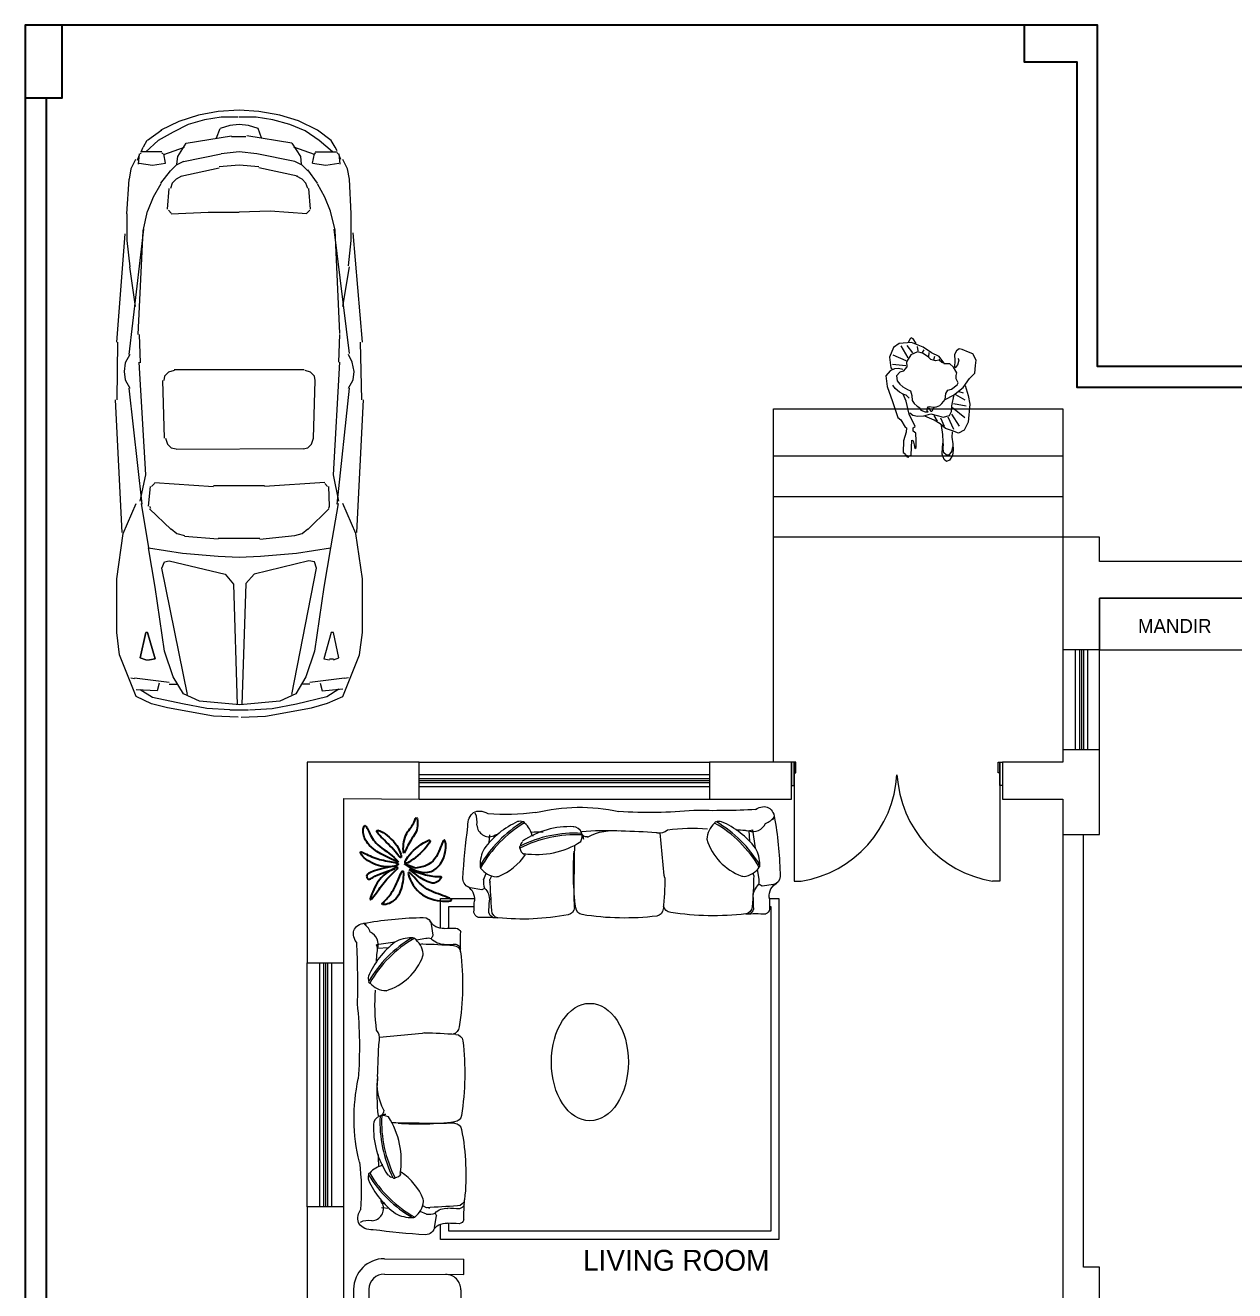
# Model space of a CAD drawing. Header units: inches. Extents: x -524 to 1067, y -71 to 1110.
# Drawn here: x -524.3 to -226.8, y 798.8 to 1110.1 of the extents above; entities that cross this region are included whole.
import ezdxf

# ---------------------------------------------------------------- set-up
doc = ezdxf.new("R2010")
doc.units = ezdxf.units.IN
doc.header["$MEASUREMENT"] = 0
for name, color, linetype, lineweight in [('08 Loose Furn', 255, 'Continuous', 13), ('furniture', 23, 'Continuous', 13), ('Human', 7, 'Continuous', 0), ('TEXT', 10, 'Continuous', 5), ('wall', 16, 'Continuous', 20), ('windows', 150, 'Continuous', 9)]:
    doc.layers.add(name, color=color, linetype=linetype, lineweight=lineweight)
doc.layers.add('decore', color=7, linetype='Continuous', lineweight=9, true_color=0x677f63)
doc.layers.add('FUR', color=4, linetype='Continuous')
doc.layers.add('SP', color=11, linetype='Continuous')
doc.styles.add('STYLUS-BT', font='stylu.ttf')

# ---------------------------------------------------------------- blocks, each defined once
blk = doc.blocks.new('yjy')
at = {"layer": 'furniture', "lineweight": 13}
for p, q in [((-362.35, 1026.94), (-362.35, 993.1)), ((-298.04, 1026.94), (-298.04, 993.1)), ((-363.19, 1022.99), (-362.35, 1022.99)), ((-297.19, 1022.99), (-298.04, 1022.99)), ((-362.35, 993.1), (-360.09, 993.1)), ((-298.04, 993.1), (-300.29, 993.1))]:
    blk.add_line(p, q, dxfattribs=at)
for points in [[(-362.35, 1030.33), (-363.19, 1030.33), (-363.19, 1022.99), (-362.35, 1022.99)], [(-362.35, 1030.33), (-362.35, 1026.94), (-361.78, 1026.94), (-361.78, 1030.33)], [(-298.04, 1030.33), (-298.04, 1026.94), (-298.6, 1026.94), (-298.6, 1030.33)], [(-298.04, 1030.33), (-297.19, 1030.33), (-297.19, 1022.99), (-298.04, 1022.99)]]:
    blk.add_lwpolyline(points, close=True, dxfattribs=at)
for centre, start, end in [((-366.1, 1028.56), 279.6179, 356.515), ((-294.28, 1028.56), 183.485, 260.3821)]:
    blk.add_arc(centre, 35.97, start, end, dxfattribs=at)
blk = doc.blocks.new('vf')
at = {"layer": 'furniture'}
for p, q in [((-2015.55, 2409.5), (-2015.25, 2407.04)), ((-2023.47, 2405.65), (-2027.47, 2405.08)), ((-2016.76, 2406.35), (-2018.82, 2406.03)), ((-2024.92, 2404.45), (-2027.3, 2404.29)), ((-2017.53, 2405.2), (-2018.03, 2405.05)), ((-2017.77, 2385.78), (-2027.03, 2385.02)), ((-2017.26, 2385.93), (-2017.77, 2385.78)), ((-2025.33, 2347.86), (-2027.03, 2348.04)), ((-2026.43, 2348.95), (-2026.72, 2348.97)), ((-2017.26, 2347.96), (-2018.08, 2348.36)), ((-2017.27, 2346.57), (-2018.65, 2347.17)), ((-2015.59, 2343.64), (-2015.12, 2346.14))]:
    blk.add_line(p, q, dxfattribs=at)
for centre, radius, start, end in [((-2032.34, 2406.68), 3.73, 18.8189, 56.4542), ((-2030.23, 2409.25), 0.543, 9.2846, 94.4683), ((-2012.46, 2390.88), 18.42, 126.7144, 156.1508), ((-2006.39, 2383.48), 26.68, 120.2437, 148.9887), ((-2006.31, 2383.55), 26.31, 119.5981, 149.683), ((-2030.07, 2405.2), 2.97, 341.1022, 64.6215), ((-2019.91, 2398.9), 7.64, 89.3641, 117.8335), ((-2020.13, 2405.93), 0.391, 40.3474, 119.1314), ((-2019.64, 2406.19), 0.391, 40.3474, 119.1314), ((-2022.14, 2402.57), 4.8, 6.2622, 53.5828), ((-2016.29, 2403.98), 2.42, 74.4289, 101.0704), ((-2029.91, 2404.13), 2.62, 350.6282, 21.1789), ((-2021.34, 2403.47), 3.98, 347.1559, 354.6381), ((-2028.93, 2406.92), 12.27, 286.0829, 339.3503), ((-2027.74, 2397.84), 1.63, 162.9843, 202.4848), ((-2029, 2397.09), 0.28, 155.4913, 265.6694), ((-2025.4, 2399.79), 4.65, 219.8758, 268.3018), ((-2029.64, 2384.86), 2.62, 350.6282, 40.909), ((-2026.48, 2366.01), 2.09, 112.1879, 177.2208), ((-2026.55, 2365.12), 2.92, 64.9226, 104.2983), ((-2000.48, 2366.24), 26.68, 176.3466, 205.9828), ((-2000.5, 2366.35), 26.31, 176.3746, 206.6771), ((-2040.36, 2358.37), 17.74, 350.542, 31.967), ((-2010.01, 2365.26), 18.58, 176.9232, 213.0802), ((-2025.89, 2352.62), 4.65, 98.7987, 139.9266), ((-2099.98, 2356.78), 73.25, 0.3319, 0.5568), ((-2028.23, 2354.58), 1.63, 157.3176, 196.8182), ((-2012.93, 2361.49), 18.42, 203.6517, 233.088), ((-2029.49, 2355.33), 0.28, 94.1331, 204.3111), ((-2006.83, 2368.86), 26.68, 210.8137, 239.5587), ((-2006.75, 2368.79), 26.31, 210.1194, 240.2043), ((-2024.15, 2356.16), 1.63, 219.9783, 259.4789), ((-2024.21, 2354.69), 0.28, 212.4854, 322.6635), ((-2024.17, 2356.15), 1.63, 275.67, 334.4284), ((-2029.46, 2345.5), 12.27, 20.4521, 56.3584), ((-2029.22, 2347.89), 2.63, 272.2328, 22.1484), ((-2022.65, 2349.83), 4.8, 306.2197, 353.5403), ((-2021.85, 2348.92), 3.98, 5.1644, 12.6465), ((-2029.81, 2340.4), 4.91, 81.8632, 112.5878), ((-2020.4, 2353.49), 7.64, 241.969, 270.4384), ((-2020.12, 2346.21), 0.391, 240.671, 319.4551), ((-2016.76, 2350.66), 4.13, 262.9921, 289.1892)]:
    blk.add_arc(centre, radius, start, end, dxfattribs=at)
at = {"layer": 'furniture', "extrusion": (0, 0, -1)}
for centre, major_axis, ratio, start_param, end_param in [((-2013.07, 2299.91), (13.37, -110.45), 0.840101, 3.108308, 3.239938), ((-2017.24, 2409.38), (1.69, 0), 0.909091, 4.692292, 6.206519), ((-2027.58, 2406.3), (4.72, -2.12), 0.618231, 2.359251, 4.042963), ((-2013.02, 2411.27), (3.04, -0.01), 0.909091, 1.474568, 2.74909), ((-2010.44, 2359.09), (54.42, -0.09), 0.909091, 4.668671, 4.715239), ((-2010.6, 2407.26), (1.49, 0), 0.909091, -1.302819, -0.340652), ((-2090.2, 2401.31), (2.51, -101.63), 0.575049, 4.682858, 4.815141), ((-2018.19, 2407.9), (3.09, -0.01), 0.909091, 0.310712, 0.599354), ((-2012.72, 2411.95), (0.12, -6.95), 0.730686, 0.037342, 0.637934), ((-1905.19, 2404.31), (104.08, -1.15), 0.701645, 3.113049, 3.172383), ((-1877.38, 2392.6), (150.47, -0.26), 0.909091, 3.204577, 3.218959), ((-2025.69, 2403.32), (1.69, 0), 0.909091, 3.215166, 3.39591), ((-2020.54, 2319.78), (94.01, -0.16), 0.909091, -1.540356, -1.468223), ((-2010.49, 2355.57), (54.42, -0.09), 0.909091, 4.668671, 4.715239), ((-2010.94, 2403.25), (1.69, 0), 0.909091, -1.470068, -0.087267), ((-2010.65, 2403.74), (1.49, 0), 0.909091, -1.302819, -0.340652), ((-2136.02, 2398.99), (127.1, -3.7), 0.676516, -0.094042, 0.095027), ((-1877.52, 2392.19), (150.45, 0.71), 0.536179, 3.08067, 3.188747), ((-2089.94, 2382.04), (-3.62, -74.98), 0.778698, 4.537305, 4.754031), ((-2011.42, 2387.29), (0, -1.78), 0.953567, -1.478245, -0.198532), ((-1877.12, 2373.33), (150.47, -0.26), 0.909091, 3.16311, 3.218959), ((-2025.43, 2384.04), (1.69, 0), 0.909091, 3.215166, 3.39591), ((-2020.27, 2300.51), (94.01, -0.16), 0.909091, -1.540356, -1.468223), ((-2010.67, 2383.97), (1.69, 0), 0.909091, -1.470068, -0.087267), ((-2135.75, 2379.71), (127.1, -3.7), 0.676516, -0.094042, 0.095027), ((-1888.16, 2367.29), (144.6, 0.25), 0.527365, 3.022625, 3.26056), ((-1879.03, 2396.65), (-148.47, -23.77), 0.283249, -0.090073, 0.08494), ((-1877.25, 2372.92), (150.45, 0.71), 0.536179, 3.088992, 3.188747), ((-2027.99, 2369.19), (1.69, 0), 0.909091, 0, 1.002676), ((-2025.84, 2366.79), (1.69, 0), 0.909091, 4.16566, 4.712389), ((-2011.15, 2368.02), (1.69, 0), 0.909091, 0.092551, 1.469905), ((-2011.32, 2736.95), (264.45, -259.84), 1, 0.793315, 0.829917), ((-2018.09, 2450.81), (-0.38, -84.73), 0.86194, -0.102671, 0.065142), ((-2011.17, 2364.68), (1.69, 0), 0.909091, -1.470758, -0.092541), ((-2138.56, 2353.01), (-129.9, -4.19), 0.627362, 3.047716, 3.234723), ((-1873.74, 2360.12), (153.81, -0.27), 0.909091, 3.117303, 3.135781), ((-2089.92, 2352.26), (58.55, -0.1), 0.909091, -0.109931, 0.085426), ((-2025.42, 2349.81), (1.69, 0), 0.909091, 2.497306, 3.068012), ((-2042.61, 2889.87), (596.63, -1.03), 0.909091, 1.515466, 1.526745), ((-2017.88, 2345.38), (2.99, -0.01), 0.909091, -1.264151, -1.135126), ((-2013.05, 2345.02), (3.04, -0.01), 0.909091, 3.823294, 4.840682), ((-2008.45, 2397.09), (54.42, -0.09), 0.909091, 1.600011, 1.646579), ((-2010.66, 2349.79), (1.69, 0), 0.909091, 0.119332, 1.502133), ((-2010.47, 2348.95), (1.49, 0), 0.909091, 0.372717, 1.334884), ((-1905.12, 2343.45), (104.02, -3.54), 0.710878, 3.117619, 3.176952), ((-2027.34, 2347.06), (-4.61, -2.33), 0.644336, -0.933893, 0.813972), ((-2018.09, 2345.38), (3.09, -0.01), 0.909091, -0.519211, -0.278647), ((-2010.55, 2345.71), (1.49, 0), 0.909091, 0.372717, 1.334884), ((-1997.13, 2564.47), (-30.76, -221.32), 0.806916, -0.057728, 0.00548), ((-2017.65, 2343.99), (2.11, 0), 0.909091, 0.185438, 1.514173), ((-2013.13, 2341.78), (3.04, -0.01), 0.909091, 3.56616, 4.840682), ((-2008.53, 2393.85), (54.42, -0.09), 0.909091, 1.600011, 1.646579)]:
    blk.add_ellipse(centre, major_axis=major_axis, ratio=ratio, start_param=start_param, end_param=end_param, dxfattribs=at)
blk = doc.blocks.new('bfb')
at = {"layer": 'furniture'}
for p, q in [((-592.16, 766.66), (-572.63, 766.56)), ((-572.65, 762.8), (-572.63, 766.56)), ((-592.18, 762.9), (-572.65, 762.8)), ((-599.73, 759.17), (-599.99, 710.23)), ((-595.97, 759.15), (-596.22, 710.21)), ((-573.38, 759.04), (-573.63, 710.09)), ((-592.48, 706.43), (-572.95, 706.33)), ((-572.95, 706.33), (-572.97, 702.56)), ((-592.5, 702.66), (-572.97, 702.56))]:
    blk.add_line(p, q, dxfattribs=at)
for centre, radius, start, end in [((-592.2, 759.13), 7.53, 89.6998, 179.6998), ((-592.2, 759.13), 3.76, 89.6998, 179.6998), ((-577.14, 759.05), 3.76, 359.6998, 89.6998), ((-592.46, 710.19), 7.53, 179.6998, 269.6998), ((-592.46, 710.19), 3.76, 179.6998, 269.6998), ((-577.4, 710.11), 3.76, 269.6998, 359.6998)]:
    blk.add_arc(centre, radius, start, end, dxfattribs=at)
blk = doc.blocks.new('TR5')
at = {"layer": 'FUR', "color": 92}
for p, q in [((-9.87, 10.06), (-9.77, 10.13)), ((-9.77, 10.13), (-9.66, 10.13)), ((-9.66, 10.13), (-9.54, 10.05)), ((2.72, 9.93), (2.95, 10.3)), ((2.95, 10.3), (3.16, 10.68)), ((3.16, 10.68), (3.34, 11.06)), ((3.34, 11.06), (3.5, 11.43)), ((3.5, 11.43), (3.63, 11.75)), ((3.63, 11.75), (3.75, 12.02)), ((3.75, 12.02), (3.85, 12.22)), ((4.02, 12.29), (4.1, 12.14)), ((4.1, 12.14), (4.17, 11.87)), ((4.17, 11.87), (4.23, 11.51)), ((4.23, 11.51), (4.26, 11.07)), ((4.26, 10.58), (4.23, 10.06)), ((4.26, 11.07), (4.26, 10.58)), ((-10.2, 8.53), (-10.19, 8.87)), ((-10.18, 8.18), (-10.2, 8.53)), ((-10.19, 8.87), (-10.16, 9.19)), ((-10.13, 7.82), (-10.18, 8.18)), ((-10.16, 9.19), (-10.11, 9.47)), ((-10.05, 7.44), (-10.13, 7.82)), ((-10.11, 9.47), (-10.05, 9.72)), ((-10.05, 9.72), (-9.97, 9.92)), ((-9.92, 7.04), (-10.05, 7.44)), ((-9.97, 9.92), (-9.87, 10.06)), ((-9.76, 6.64), (-9.92, 7.04)), ((-9.54, 10.05), (-9.41, 9.89)), ((-9.41, 9.89), (-9.28, 9.67)), ((-9.28, 9.67), (-9.13, 9.39)), ((-9.13, 9.39), (-8.98, 9.07)), ((-8.98, 9.07), (-8.81, 8.71)), ((-8.81, 8.71), (-8.63, 8.33)), ((-8.63, 8.33), (-8.44, 7.93)), ((-8.44, 7.93), (-8.23, 7.53)), ((-8.23, 7.53), (-7.99, 7.12)), ((-7.99, 7.12), (-7.73, 6.7)), ((-6.58, 8.76), (-6.5, 8.85)), ((-6.57, 8.6), (-6.58, 8.76)), ((-6.49, 8.38), (-6.57, 8.6)), ((-6.5, 8.85), (-6.34, 8.89)), ((-6.33, 8.12), (-6.49, 8.38)), ((-6.34, 8.89), (-6.1, 8.84)), ((-6.1, 7.81), (-6.33, 8.12)), ((-6.1, 8.84), (-5.78, 8.73)), ((-5.79, 7.46), (-6.1, 7.81)), ((-5.42, 7.07), (-5.79, 7.46)), ((-5.78, 8.73), (-5.38, 8.53)), ((-5.01, 6.66), (-5.42, 7.07)), ((-5.38, 8.53), (-4.9, 8.25)), ((-4.9, 8.25), (-4.38, 7.91)), ((-4.38, 7.91), (-3.83, 7.51)), ((-3.83, 7.51), (-3.27, 7.04)), ((-3.27, 7.04), (-2.72, 6.53)), ((0.76, 6.43), (0.92, 7.03)), ((0.92, 7.03), (1.13, 7.56)), ((1.13, 7.56), (1.36, 8.04)), ((1.36, 8.04), (1.62, 8.46)), ((1.62, 8.46), (1.9, 8.85)), ((1.9, 8.85), (2.18, 9.22)), ((2.18, 9.22), (2.45, 9.58)), ((2.45, 9.58), (2.72, 9.93)), ((3.07, 7.09), (2.77, 6.64)), ((3.36, 7.55), (3.07, 7.09)), ((3.62, 8.01), (3.36, 7.55)), ((3.84, 8.49), (3.62, 8.01)), ((4.02, 9), (3.84, 8.49)), ((4.15, 9.52), (4.02, 9)), ((4.23, 10.06), (4.15, 9.52)), ((-9.54, 6.21), (-9.76, 6.64)), ((-9.26, 5.78), (-9.54, 6.21)), ((-8.93, 5.32), (-9.26, 5.78)), ((-8.53, 4.85), (-8.93, 5.32)), ((-8.02, 4.35), (-8.53, 4.85)), ((-7.38, 3.82), (-8.02, 4.35)), ((-7.73, 6.7), (-7.43, 6.28)), ((-7.43, 6.28), (-7.09, 5.86)), ((-6.56, 3.25), (-7.38, 3.82)), ((-7.09, 5.86), (-6.71, 5.43)), ((-6.71, 5.43), (-6.27, 5)), ((-6.27, 5), (-5.77, 4.57)), ((-5.77, 4.57), (-5.2, 4.13)), ((-5.2, 4.13), (-4.59, 3.69)), ((-4.55, 6.21), (-5.01, 6.66)), ((-4.59, 3.69), (-3.94, 3.22)), ((-4.07, 5.75), (-4.55, 6.21)), ((-3.58, 5.26), (-4.07, 5.75)), ((-3.09, 4.76), (-3.58, 5.26)), ((-2.61, 4.25), (-3.09, 4.76)), ((-2.72, 6.53), (-2.18, 5.98)), ((-2.15, 3.73), (-2.61, 4.25)), ((-2.18, 5.98), (-1.7, 5.39)), ((-1.72, 3.22), (-2.15, 3.73)), ((-1.7, 5.39), (-1.27, 4.78)), ((-1.27, 4.78), (-0.9, 4.16)), ((-0.9, 4.16), (-0.6, 3.56)), ((-0.6, 3.56), (-0.37, 3)), ((0.47, 3.97), (0.49, 4.54)), ((0.48, 3.49), (0.47, 3.97)), ((0.51, 3.12), (0.48, 3.49)), ((0.49, 4.54), (0.55, 5.16)), ((0.55, 5.16), (0.63, 5.8)), ((0.63, 5.8), (0.76, 6.43)), ((1.04, 3.46), (0.89, 3.14)), ((1.21, 3.85), (1.04, 3.46)), ((1.41, 4.3), (1.21, 3.85)), ((1.64, 4.78), (1.41, 4.3)), ((1.9, 5.27), (1.64, 4.78)), ((2.17, 5.74), (1.9, 5.27)), ((2.47, 6.19), (2.17, 5.74)), ((2.77, 6.64), (2.47, 6.19)), ((2.63, 2.93), (3.2, 3.5)), ((3.2, 3.5), (3.83, 4.06)), ((3.83, 4.06), (4.49, 4.59)), ((4.49, 4.59), (5.15, 5.07)), ((5.15, 5.07), (5.79, 5.49)), ((6.1, 3.89), (5.55, 3.31)), ((5.79, 5.49), (6.38, 5.83)), ((6.59, 4.44), (6.1, 3.89)), ((6.38, 5.83), (6.88, 6.07)), ((7, 4.96), (6.59, 4.44)), ((6.88, 6.07), (7.27, 6.2)), ((7.32, 5.42), (7, 4.96)), ((7.27, 6.2), (7.51, 6.2)), ((7.52, 5.79), (7.32, 5.42)), ((7.51, 6.2), (7.59, 6.06)), ((7.59, 6.06), (7.52, 5.79)), ((10.14, 3.81), (9.88, 3.19)), ((10.38, 4.4), (10.14, 3.81)), ((10.6, 4.94), (10.38, 4.4)), ((10.79, 5.42), (10.6, 4.94)), ((10.97, 5.8), (10.79, 5.42)), ((11.13, 6.08), (10.97, 5.8)), ((11.28, 6.24), (11.13, 6.08)), ((11.42, 6.25), (11.28, 6.24)), ((11.54, 6.14), (11.42, 6.25)), ((11.63, 5.91), (11.54, 6.14)), ((11.58, 2.94), (11.69, 3.56)), ((11.71, 5.59), (11.63, 5.91)), ((11.69, 3.56), (11.75, 4.14)), ((11.76, 5.17), (11.71, 5.59)), ((11.75, 4.14), (11.77, 4.69)), ((11.77, 4.69), (11.76, 5.17)), ((-10.93, 2.99), (-10.87, 3.1)), ((-10.89, 2.81), (-10.93, 2.99)), ((-10.76, 2.57), (-10.89, 2.81)), ((-10.87, 3.1), (-10.72, 3.11)), ((-10.55, 2.27), (-10.76, 2.57)), ((-10.72, 3.11), (-10.47, 3.04)), ((-10.26, 1.94), (-10.55, 2.27)), ((-10.47, 3.04), (-10.15, 2.91)), ((-9.9, 1.59), (-10.26, 1.94)), ((-10.15, 2.91), (-9.76, 2.74)), ((-9.49, 1.23), (-9.9, 1.59)), ((-9.76, 2.74), (-9.33, 2.52)), ((-9.02, 0.87), (-9.49, 1.23)), ((-9.33, 2.52), (-8.86, 2.29)), ((-8.5, 0.54), (-9.02, 0.87)), ((-8.86, 2.29), (-8.36, 2.06)), ((-7.94, 0.23), (-8.5, 0.54)), ((-8.36, 2.06), (-7.86, 1.83)), ((-7.35, -0.05), (-7.94, 0.23)), ((-7.86, 1.83), (-7.35, 1.63)), ((-7.35, 1.63), (-6.85, 1.45)), ((-6.85, 1.45), (-6.34, 1.29)), ((-5.52, 2.63), (-6.56, 3.25)), ((-6.34, 1.29), (-5.84, 1.14)), ((-5.84, 1.14), (-5.33, 1.01)), ((-4.24, 1.95), (-5.52, 2.63)), ((-5.33, 1.01), (-4.82, 0.89)), ((-4.82, 0.89), (-4.3, 0.79)), ((-4.3, 0.79), (-3.77, 0.68)), ((-2.67, 1.21), (-4.24, 1.95)), ((-3.94, 3.22), (-3.28, 2.73)), ((-3.77, 0.68), (-3.24, 0.58)), ((-3.28, 2.73), (-2.61, 2.21)), ((-3.24, 0.58), (-2.72, 0.49)), ((-2.72, 0.49), (-2.23, 0.39)), ((-0.77, 0.39), (-2.67, 1.21)), ((-2.61, 2.21), (-1.96, 1.66)), ((-2.23, 0.39), (-1.78, 0.29)), ((-1.96, 1.66), (-1.34, 1.05)), ((-1.78, 0.29), (-1.41, 0.19)), ((-1.33, 2.75), (-1.72, 3.22)), ((-1.41, 0.19), (-1.12, 0.08)), ((-1.34, 1.05), (-0.77, 0.39)), ((-0.98, 2.34), (-1.33, 2.75)), ((-1.12, 0.08), (-0.94, -0.04)), ((-0.68, 2), (-0.98, 2.34)), ((-0.43, 1.76), (-0.68, 2)), ((-0.24, 1.63), (-0.43, 1.76)), ((-0.37, 3), (-0.2, 2.5)), ((-0.13, 1.64), (-0.24, 1.63)), ((-0.2, 2.5), (-0.11, 2.1)), ((-0.08, 1.8), (-0.13, 1.64)), ((-0.11, 2.1), (-0.08, 1.8)), ((0.57, 2.89), (0.51, 3.12)), ((0.66, 2.83), (0.57, 2.89)), ((0.76, 2.92), (0.66, 2.83)), ((0.89, 3.14), (0.76, 2.92)), ((0.98, 0.29), (1, 0.54)), ((1.08, 0.15), (0.98, 0.29)), ((1, 0.54), (1.14, 0.89)), ((1.31, 0.14), (1.08, 0.15)), ((1.14, 0.89), (1.37, 1.33)), ((1.65, 0.26), (1.31, 0.14)), ((1.37, 1.33), (1.71, 1.83)), ((2.08, 0.48), (1.65, 0.26)), ((1.71, 1.83), (2.13, 2.36)), ((2.58, 0.8), (2.08, 0.48)), ((2.13, 2.36), (2.63, 2.93)), ((3.14, 1.2), (2.58, 0.8)), ((3.74, 1.66), (3.14, 1.2)), ((4.35, 2.18), (3.74, 1.66)), ((4.96, 2.73), (4.35, 2.18)), ((5.55, 3.31), (4.96, 2.73)), ((7.81, 0.22), (7.07, -0.25)), ((8.4, 0.75), (7.81, 0.22)), ((8.87, 1.33), (8.4, 0.75)), ((9.26, 1.93), (8.87, 1.33)), ((9.58, 2.56), (9.26, 1.93)), ((9.88, 3.19), (9.58, 2.56)), ((10.23, -0.19), (10.63, 0.4)), ((10.63, 0.4), (10.96, 1.03)), ((10.96, 1.03), (11.22, 1.66)), ((11.22, 1.66), (11.43, 2.31)), ((11.43, 2.31), (11.58, 2.94)), ((-9.24, -3.08), (-9.27, -3.29)), ((-9.27, -3.29), (-9.26, -3.49)), ((-9.1, -2.85), (-9.24, -3.08)), ((-8.81, -2.6), (-9.1, -2.85)), ((-8.28, -2.31), (-8.81, -2.6)), ((-7.45, -2), (-8.28, -2.31)), ((-7.64, -3.64), (-7.07, -3.35)), ((-6.26, -1.64), (-7.45, -2)), ((-6.74, -0.29), (-7.35, -0.05)), ((-7.07, -3.35), (-6.26, -2.98)), ((-6.11, -0.5), (-6.74, -0.29)), ((-4.64, -1.24), (-6.26, -1.64)), ((-6.26, -2.98), (-5.17, -2.53)), ((-5.47, -0.66), (-6.11, -0.5)), ((-4.82, -0.78), (-5.47, -0.66)), ((-5.17, -2.53), (-3.72, -1.98)), ((-4.68, -3.05), (-5.07, -3.4)), ((-4.18, -0.85), (-4.82, -0.78)), ((-4.26, -2.71), (-4.68, -3.05)), ((-2.53, -0.79), (-4.64, -1.24)), ((-3.82, -2.39), (-4.26, -2.71)), ((-3.55, -0.87), (-4.18, -0.85)), ((-3.34, -2.08), (-3.82, -2.39)), ((-3.72, -1.98), (-1.86, -1.34)), ((-2.95, -0.84), (-3.55, -0.87)), ((-3.47, -3.66), (-3.04, -3.21)), ((-2.86, -1.79), (-3.34, -2.08)), ((-3.04, -3.21), (-2.59, -2.78)), ((-2.4, -0.77), (-2.95, -0.84)), ((-2.39, -1.53), (-2.86, -1.79)), ((-2.59, -2.78), (-2.16, -2.36)), ((-1.9, -0.68), (-2.4, -0.77)), ((-1.95, -1.3), (-2.39, -1.53)), ((-2.16, -2.36), (-1.77, -1.98)), ((-1.57, -1.13), (-1.95, -1.3)), ((-1.49, -0.56), (-1.9, -0.68)), ((-1.77, -1.98), (-1.43, -1.64)), ((-1.26, -1.01), (-1.57, -1.13)), ((-1.17, -0.43), (-1.49, -0.56)), ((-1.43, -1.64), (-1.16, -1.36)), ((-1.05, -0.97), (-1.26, -1.01)), ((-0.96, -0.29), (-1.17, -0.43)), ((-1.16, -1.36), (-1, -1.15)), ((-0.96, -1.01), (-1.05, -0.97)), ((-1, -1.15), (-0.96, -1.01)), ((-0.88, -0.16), (-0.96, -0.29)), ((-0.94, -0.04), (-0.88, -0.16)), ((-0.56, -3.52), (-0.34, -3)), ((-0.34, -3), (-0.14, -2.55)), ((-0.14, -2.55), (0.04, -2.2)), ((0.04, -2.2), (0.19, -1.97)), ((0.19, -1.97), (0.31, -1.88)), ((0.31, -1.88), (0.4, -1.97)), ((0.4, -1.97), (0.46, -2.2)), ((0.46, -2.2), (0.49, -2.56)), ((0.49, -3.02), (0.46, -3.56)), ((0.49, -2.56), (0.49, -3.02)), ((3.68, -1.19), (0.66, -0.05)), ((0.66, -0.05), (2.26, -1.08)), ((1.82, -2.34), (1.79, -2.59)), ((1.79, -2.59), (1.87, -3.01)), ((1.96, -2.3), (1.82, -2.34)), ((1.87, -3.01), (2.04, -3.57)), ((2.19, -2.44), (1.96, -2.3)), ((2.06, -1.56), (4.45, -2.39)), ((3.59, -2.74), (2.06, -1.56)), ((2.5, -2.73), (2.19, -2.44)), ((2.26, -1.08), (3.68, -1.78)), ((2.88, -3.13), (2.5, -2.73)), ((3.31, -3.61), (2.88, -3.13)), ((4.88, -3.66), (3.59, -2.74)), ((5.03, -0.97), (3.68, -1.19)), ((3.68, -1.78), (4.94, -2.19)), ((4.45, -2.39), (6.34, -2.93)), ((4.94, -2.19), (6.04, -2.35)), ((6.16, -0.65), (5.03, -0.97)), ((6.04, -2.35), (7.01, -2.3)), ((7.07, -0.25), (6.16, -0.65)), ((6.34, -2.93), (7.79, -3.26)), ((7.01, -2.3), (7.85, -2.08)), ((7.79, -3.26), (8.86, -3.41)), ((7.85, -2.08), (8.57, -1.72)), ((8.57, -1.72), (9.21, -1.27)), ((9.21, -1.27), (9.76, -0.76)), ((9.76, -0.76), (10.23, -0.19)), ((-9.26, -3.49), (-9.22, -3.67)), ((-9.22, -3.67), (-9.15, -3.83)), ((-9.15, -3.83), (-9.06, -3.96)), ((-9.06, -3.96), (-8.94, -4.05)), ((-8.94, -4.05), (-8.8, -4.11)), ((-8.8, -4.11), (-8.65, -4.12)), ((-8.65, -4.12), (-8.48, -4.09)), ((-8.48, -4.09), (-8.28, -4)), ((-8.28, -4), (-8.02, -3.85)), ((-8.02, -3.85), (-7.64, -3.64)), ((-7.09, -6.23), (-7.39, -6.84)), ((-6.77, -5.65), (-7.09, -6.23)), ((-6.45, -5.12), (-6.77, -5.65)), ((-6.12, -4.63), (-6.45, -5.12)), ((-5.79, -4.18), (-6.12, -4.63)), ((-5.99, -6.79), (-5.66, -6.33)), ((-5.44, -3.78), (-5.79, -4.18)), ((-5.66, -6.33), (-5.32, -5.88)), ((-5.07, -3.4), (-5.44, -3.78)), ((-5.32, -5.88), (-4.98, -5.43)), ((-4.98, -5.43), (-4.63, -4.99)), ((-4.63, -4.99), (-4.27, -4.54)), ((-4.27, -4.54), (-3.88, -4.1)), ((-3.88, -4.1), (-3.47, -3.66)), ((-2.17, -6.94), (-1.88, -6.42)), ((-1.88, -6.42), (-1.59, -5.87)), ((-1.59, -5.87), (-1.32, -5.29)), ((-1.32, -5.29), (-1.05, -4.7)), ((-1.05, -4.7), (-0.8, -4.1)), ((-0.8, -4.1), (-0.56, -3.52)), ((-0.13, -6.71), (-0.33, -7.31)), ((0.05, -6.09), (-0.13, -6.71)), ((0.19, -5.45), (0.05, -6.09)), ((0.31, -4.8), (0.19, -5.45)), ((0.39, -4.16), (0.31, -4.8)), ((0.46, -3.56), (0.39, -4.16)), ((2.04, -3.57), (2.31, -4.24)), ((2.31, -4.24), (2.67, -4.96)), ((2.67, -4.96), (3.1, -5.71)), ((3.1, -5.71), (3.62, -6.45)), ((3.78, -4.13), (3.31, -3.61)), ((3.62, -6.45), (4.21, -7.13)), ((4.27, -4.67), (3.78, -4.13)), ((4.78, -5.18), (4.27, -4.67)), ((5.28, -5.64), (4.78, -5.18)), ((5.95, -4.33), (4.88, -3.66)), ((5.79, -6.05), (5.28, -5.64)), ((6.31, -6.42), (5.79, -6.05)), ((6.84, -4.78), (5.95, -4.33)), ((6.83, -6.74), (6.31, -6.42)), ((7.56, -5.05), (6.84, -4.78)), ((8.16, -5.17), (7.56, -5.05)), ((8.66, -5.16), (8.16, -5.17)), ((9.08, -5.04), (8.66, -5.16)), ((8.86, -3.41), (9.61, -3.44)), ((9.46, -4.86), (9.08, -5.04)), ((9.79, -4.63), (9.46, -4.86)), ((9.61, -3.44), (10.09, -3.41)), ((10.08, -4.37), (9.79, -4.63)), ((10.3, -4.1), (10.08, -4.37)), ((10.09, -3.41), (10.38, -3.37)), ((10.46, -3.85), (10.3, -4.1)), ((10.38, -3.37), (10.53, -3.38)), ((10.56, -3.63), (10.46, -3.85)), ((10.53, -3.38), (10.58, -3.47)), ((10.58, -3.47), (10.56, -3.63)), ((-8.26, -9.01), (-8.34, -9.35)), ((-8.34, -9.35), (-8.34, -9.56)), ((-8.34, -9.56), (-8.27, -9.61)), ((-8.27, -9.61), (-8.12, -9.52)), ((-8.11, -8.56), (-8.26, -9.01)), ((-8.12, -9.52), (-7.9, -9.31)), ((-7.91, -8.03), (-8.11, -8.56)), ((-7.67, -7.45), (-7.91, -8.03)), ((-7.9, -9.31), (-7.64, -9.01)), ((-7.39, -6.84), (-7.67, -7.45)), ((-7.64, -9.01), (-7.34, -8.63)), ((-7.34, -8.63), (-7.02, -8.2)), ((-7.02, -8.2), (-6.67, -7.73)), ((-6.67, -7.73), (-6.33, -7.26)), ((-6.33, -7.26), (-5.99, -6.79)), ((-4.84, -10.29), (-4.61, -10.05)), ((-4.61, -10.05), (-4.33, -9.78)), ((-4.33, -9.78), (-4.02, -9.47)), ((-4.02, -9.47), (-3.71, -9.12)), ((-3.71, -9.12), (-3.39, -8.75)), ((-3.39, -8.75), (-3.08, -8.34)), ((-3.08, -8.34), (-2.77, -7.91)), ((-2.36, -10.07), (-2.83, -10.34)), ((-2.77, -7.91), (-2.47, -7.44)), ((-2.47, -7.44), (-2.17, -6.94)), ((-1.92, -9.74), (-2.36, -10.07)), ((-1.52, -9.35), (-1.92, -9.74)), ((-1.16, -8.91), (-1.52, -9.35)), ((-0.84, -8.41), (-1.16, -8.91)), ((-0.57, -7.88), (-0.84, -8.41)), ((-0.33, -7.31), (-0.57, -7.88)), ((4.21, -7.13), (4.87, -7.73)), ((4.87, -7.73), (5.58, -8.25)), ((5.58, -8.25), (6.33, -8.69)), ((6.33, -8.69), (7.1, -9.06)), ((7.37, -7.04), (6.83, -6.74)), ((7.1, -9.06), (7.89, -9.35)), ((7.94, -7.32), (7.37, -7.04)), ((7.89, -9.35), (8.67, -9.59)), ((8.53, -7.57), (7.94, -7.32)), ((9.14, -7.82), (8.53, -7.57)), ((8.67, -9.59), (9.44, -9.77)), ((9.79, -8.06), (9.14, -7.82)), ((9.44, -9.77), (10.18, -9.89)), ((10.45, -8.3), (9.79, -8.06)), ((10.18, -9.89), (10.88, -9.97)), ((11.1, -8.53), (10.45, -8.3)), ((10.88, -9.97), (11.51, -10)), ((11.71, -8.75), (11.1, -8.53)), ((11.51, -10), (12.07, -10)), ((12.25, -8.96), (11.71, -8.75)), ((12.07, -10), (12.54, -9.96)), ((12.7, -9.16), (12.25, -8.96)), ((12.54, -9.96), (12.91, -9.88)), ((13.03, -9.34), (12.7, -9.16)), ((12.91, -9.88), (13.16, -9.78)), ((13.23, -9.51), (13.03, -9.34)), ((13.16, -9.78), (13.27, -9.66)), ((13.27, -9.66), (13.23, -9.51)), ((-5.14, -10.77), (-5.13, -10.65)), ((-5.06, -10.85), (-5.14, -10.77)), ((-5.13, -10.65), (-5.02, -10.49)), ((-4.86, -10.88), (-5.06, -10.85)), ((-5.02, -10.49), (-4.84, -10.29)), ((-4.57, -10.87), (-4.86, -10.88)), ((-4.2, -10.82), (-4.57, -10.87)), ((-3.77, -10.71), (-4.2, -10.82)), ((-3.31, -10.55), (-3.77, -10.71)), ((-2.83, -10.34), (-3.31, -10.55))]:
    blk.add_line(p, q, dxfattribs=at)
blk = doc.blocks.new('VFBF')
at = {"layer": 'Human', "lineweight": 5}
for p, q in [((2483.49, 825), (2483.16, 824.73)), ((2483.97, 824.8), (2483.49, 825)), ((2484.65, 823.6), (2483.97, 824.8)), ((2479.15, 822.66), (2478.11, 820.3)), ((2480.49, 823.62), (2479.15, 822.66)), ((2483.51, 823.86), (2480.49, 823.62)), ((2482.74, 820.08), (2480.96, 823.09)), ((2483.87, 821.37), (2482.51, 823.17)), ((2483.16, 824.73), (2482.84, 823.92)), ((2486.41, 822.75), (2483.51, 823.86)), ((2485.14, 821.79), (2485, 822.93)), ((2486.22, 821.4), (2486.69, 822.08)), ((2488.44, 821.36), (2486.41, 822.75)), ((2494.62, 821.83), (2494.09, 820.95)), ((2495.29, 822.31), (2494.62, 821.83)), ((2495.96, 822.18), (2495.29, 822.31)), ((2497.58, 821.46), (2495.96, 822.18)), ((2478.11, 820.3), (2478.47, 817.68)), ((2482.21, 819.4), (2479.04, 820.78)), ((2483.41, 820.83), (2482.29, 819.13)), ((2482.29, 819.13), (2482.37, 817.92)), ((2485.01, 821.59), (2483.41, 820.83)), ((2486.23, 821.26), (2485.01, 821.59)), ((2487.65, 820.34), (2486.23, 821.26)), ((2488.33, 819.67), (2487.65, 820.34)), ((2487.78, 820.34), (2487.9, 821.42)), ((2489.41, 819.35), (2488.33, 819.67)), ((2490.33, 820.44), (2488.44, 821.36)), ((2489, 819.61), (2489.26, 820.49)), ((2490.35, 819.5), (2489.41, 819.35)), ((2491.77, 818.57), (2490.33, 820.44)), ((2490.96, 818.96), (2490.35, 819.5)), ((2490.41, 819.7), (2490.54, 819.83)), ((2491.9, 818.64), (2490.96, 818.96)), ((2492.98, 818.65), (2491.9, 818.64)), ((2493.86, 817.79), (2492.98, 818.65)), ((2494.09, 820.95), (2494.18, 819.34)), ((2494.18, 819.34), (2494.13, 817.92)), ((2494.93, 818.4), (2495.25, 819.62)), ((2495.25, 819.62), (2494.98, 819.95)), ((2498.59, 821.07), (2497.58, 821.46)), ((2499.42, 819.53), (2498.59, 821.07)), ((2499.3, 818.25), (2499.42, 819.53)), ((2478.28, 816.94), (2477.22, 815.71)), ((2477.22, 815.71), (2477.52, 813.09)), ((2479.35, 817.42), (2478.28, 816.94)), ((2478.47, 817.68), (2478.88, 817.14)), ((2482.16, 818.12), (2478.87, 818.49)), ((2480.36, 817.5), (2479.35, 817.42)), ((2480.63, 816.56), (2479.84, 815.68)), ((2479.84, 815.68), (2479.99, 814.47)), ((2481.43, 817.24), (2480.36, 817.5)), ((2481.51, 816.84), (2480.63, 816.56)), ((2482.37, 817.92), (2481.51, 816.84)), ((2494.68, 816.45), (2493.86, 817.79)), ((2494.13, 817.92), (2494.47, 817.73)), ((2494.47, 817.73), (2494.93, 818.4)), ((2494.49, 815.78), (2494.68, 816.45)), ((2494.5, 814.97), (2494.49, 815.78)), ((2497.79, 815.01), (2499.12, 816.37)), ((2499.12, 816.37), (2499.3, 818.25)), ((2477.52, 813.09), (2478.84, 809.34)), ((2479.54, 812.58), (2478.92, 813.38)), ((2480.62, 811.65), (2479.54, 812.58)), ((2479.99, 814.47), (2480.67, 813.6)), ((2480.67, 813.6), (2481.42, 812.94)), ((2481.42, 812.94), (2482.57, 812.28)), ((2492.45, 812.19), (2493.38, 812.4)), ((2493.38, 812.4), (2494.78, 813.49)), ((2493.87, 810.93), (2496.27, 812.84)), ((2495.05, 813.97), (2494.5, 814.97)), ((2494.78, 813.49), (2495.05, 813.97)), ((2496.27, 812.84), (2497.79, 815.01)), ((2496.73, 813.31), (2497.5, 810.83)), ((2478.84, 809.34), (2480.16, 805.46)), ((2481.5, 811.19), (2480.62, 811.65)), ((2482.19, 809.45), (2481.5, 811.19)), ((2481.57, 811.19), (2482.18, 810.99)), ((2482.18, 810.99), (2482.72, 810.46)), ((2482.97, 806.23), (2482.19, 809.45)), ((2482.57, 812.28), (2483.31, 811.95)), ((2482.72, 810.46), (2482.93, 810.2)), ((2483.31, 811.95), (2483.66, 810.88)), ((2483.66, 810.88), (2483.74, 809.6)), ((2483.74, 809.6), (2484.22, 808.87)), ((2491, 808.88), (2491.8, 809.83)), ((2491.8, 809.83), (2491.99, 811.31)), ((2491.8, 809.89), (2493.87, 810.93)), ((2491.99, 811.31), (2492.45, 812.19)), ((2493.43, 808.3), (2494, 811.06)), ((2494.34, 811.07), (2496.64, 809.75)), ((2495.21, 811.82), (2496.28, 811.49)), ((2497.5, 810.83), (2497.86, 808.69)), ((2484.42, 803.22), (2482.97, 806.23)), ((2483.1, 806.57), (2483.85, 805.97)), ((2484.22, 808.87), (2484.9, 808.2)), ((2484.9, 808.2), (2485.57, 807.8)), ((2485.57, 807.8), (2485.85, 807.2)), ((2485.85, 807.2), (2486.86, 806.81)), ((2486.6, 805.87), (2488.28, 806.36)), ((2486.86, 806.81), (2487.6, 806.82)), ((2487.4, 807.15), (2487.59, 808.03)), ((2487.4, 806.97), (2487.4, 807.15)), ((2487.6, 806.82), (2487.4, 806.97)), ((2487.59, 808.03), (2487.99, 808.17)), ((2487.96, 807.66), (2487.6, 807.74)), ((2488.28, 806.9), (2487.96, 807.66)), ((2487.99, 808.17), (2488.86, 807.98)), ((2488.5, 806.9), (2488.28, 806.9)), ((2488.28, 806.36), (2490.17, 805.84)), ((2488.97, 807.78), (2488.5, 806.9)), ((2488.86, 807.98), (2489.67, 808.05)), ((2489.37, 807.98), (2488.97, 807.78)), ((2489.67, 808.05), (2490.54, 808.4)), ((2490.54, 808.4), (2491, 808.88)), ((2492.85, 805.94), (2493.38, 806.89)), ((2493.38, 806.89), (2493.43, 808.3)), ((2493.39, 806.21), (2495.3, 803.27)), ((2493.64, 807.9), (2496.69, 805.44)), ((2493.83, 808.91), (2496.99, 808.27)), ((2497.86, 808.69), (2497.51, 804.31)), ((2480.16, 805.46), (2480.9, 804.86)), ((2480.9, 804.86), (2482, 803.06)), ((2482, 803.06), (2482.34, 802.92)), ((2483.85, 805.97), (2484.99, 805.78)), ((2483.95, 802.88), (2484.42, 803.22)), ((2484.99, 805.78), (2486.6, 805.87)), ((2489.1, 804.75), (2486.81, 805.73)), ((2489.02, 805.89), (2489.84, 804.56)), ((2490.59, 803.83), (2489.1, 804.75)), ((2490.17, 805.84), (2491.31, 805.52)), ((2491.88, 802.7), (2490.59, 803.83)), ((2490.64, 805.37), (2491.61, 803.3)), ((2491.23, 801.21), (2490.93, 803.49)), ((2491.31, 805.52), (2492.85, 805.94)), ((2492.45, 805.6), (2493.83, 802.52)), ((2497.51, 804.31), (2496.46, 802.28)), ((2482.21, 801.85), (2481.57, 799.69)), ((2482.34, 802.92), (2482.21, 801.85)), ((2483.96, 802.07), (2483.95, 802.88)), ((2484.57, 801.54), (2483.96, 802.07)), ((2484.66, 799.66), (2484.57, 801.54)), ((2491.31, 799.46), (2491.23, 801.21)), ((2493.64, 802.11), (2491.88, 802.7)), ((2493.57, 801.91), (2493.45, 800.56)), ((2493.45, 800.56), (2493.67, 798.95)), ((2495.12, 801.59), (2493.64, 802.11)), ((2496.46, 802.28), (2495.12, 801.59)), ((2481.57, 799.69), (2481.47, 796.79)), ((2481.47, 796.79), (2481.87, 796.6)), ((2483.42, 796.14), (2483.65, 799.85)), ((2483.65, 799.85), (2483.92, 799.71)), ((2483.92, 799.71), (2484.2, 798.71)), ((2484.2, 798.71), (2484.34, 797.84)), ((2484.34, 797.84), (2484.68, 798.04)), ((2484.68, 798.04), (2484.66, 799.66)), ((2491.08, 796.37), (2491.19, 798.18)), ((2491.19, 798.18), (2491.31, 799.46)), ((2491.33, 797.71), (2491.39, 799.06)), ((2491.48, 796.77), (2491.33, 797.71)), ((2492.09, 796.24), (2491.48, 796.77)), ((2493.36, 797.06), (2492.7, 796.18)), ((2493.61, 798.21), (2493.36, 797.06)), ((2493.82, 797.47), (2493.64, 796.06)), ((2493.67, 798.95), (2493.82, 797.47)), ((2481.87, 796.6), (2481.94, 796.13)), ((2481.94, 796.13), (2482.35, 796.2)), ((2482.35, 796.2), (2482.35, 795.73)), ((2482.35, 795.73), (2482.82, 795.67)), ((2482.82, 795.67), (2482.95, 796)), ((2482.95, 796), (2483.42, 796.14)), ((2491.57, 795.09), (2491.08, 796.37)), ((2492.11, 794.63), (2491.57, 795.09)), ((2492.7, 796.18), (2492.09, 796.24)), ((2492.91, 794.97), (2492.11, 794.63)), ((2493.64, 796.06), (2492.91, 794.97))]:
    blk.add_line(p, q, dxfattribs=at)
blk = doc.blocks.new('TBG')
at = {"layer": '08 Loose Furn', "color": 251, "lineweight": 5, "true_color": 0x636466}
for p, q in [((1605.19, 1195.24), (1600.36, 1194.34)), ((1610.34, 1195.5), (1605.19, 1195.24)), ((1615.17, 1195.24), (1610.34, 1195.5)), ((1620.32, 1194.34), (1615.17, 1195.24)), ((1595.47, 1192.73), (1591.09, 1190.61)), ((1600.36, 1194.34), (1595.47, 1192.73)), ((1601.78, 1193.18), (1597.79, 1192.02)), ((1605.9, 1193.83), (1601.78, 1193.18)), ((1610.08, 1193.83), (1605.9, 1193.83)), ((1614.52, 1193.83), (1610.34, 1193.83)), ((1618.64, 1193.18), (1614.52, 1193.83)), ((1622.83, 1192.02), (1618.64, 1193.18)), ((1624.95, 1192.92), (1620.32, 1194.34)), ((1629.59, 1190.61), (1624.95, 1192.92)), ((1591.35, 1190.61), (1587.81, 1188.03)), ((1594.11, 1190.16), (1590.38, 1188.03)), ((1597.79, 1192.02), (1594.11, 1190.16)), ((1597.33, 1187.39), (1608.47, 1189.19)), ((1604.74, 1188.74), (1605.7, 1191.06)), ((1608.02, 1191.77), (1605.7, 1191.06)), ((1610.34, 1192.02), (1608.02, 1191.77)), ((1611.95, 1189), (1608.47, 1189)), ((1612.65, 1191.77), (1610.34, 1192.02)), ((1623.28, 1187.39), (1612.21, 1189.19)), ((1614.97, 1191.06), (1612.65, 1191.77)), ((1615.87, 1188.74), (1614.97, 1191.06)), ((1626.56, 1190.41), (1622.83, 1192.02)), ((1630.04, 1188.03), (1626.56, 1190.41)), ((1633, 1188.03), (1629.59, 1190.61)), ((1586.2, 1185.26), (1586.71, 1186.42)), ((1587.61, 1188.03), (1586.71, 1186.42)), ((1590.38, 1188.03), (1587.35, 1185.26)), ((1591.8, 1184.62), (1596.88, 1186.42)), ((1595.27, 1184.11), (1597.33, 1187.39)), ((1623.28, 1187.39), (1625.4, 1184.11)), ((1628.88, 1184.62), (1623.79, 1186.42)), ((1633.26, 1185.26), (1630.04, 1188.03)), ((1633.97, 1186.42), (1633, 1188.03)), ((1634.42, 1185.52), (1633.97, 1186.42)), ((1584.84, 1183.4), (1583.69, 1181.14)), ((1585.3, 1183.2), (1585.74, 1184.36)), ((1585.74, 1184.81), (1585.49, 1182.24)), ((1586.2, 1185.07), (1586, 1184.81)), ((1591.35, 1185.26), (1586.2, 1185.26)), ((1591.54, 1184.81), (1591.35, 1185.07)), ((1592.25, 1182.5), (1591.8, 1184.81)), ((1596.62, 1182.94), (1594.83, 1182.04)), ((1595.02, 1182.24), (1595.27, 1184.11)), ((1596.62, 1182.94), (1605.9, 1184.81)), ((1610.34, 1185.26), (1605.9, 1184.81)), ((1614.72, 1184.81), (1610.34, 1185.26)), ((1623.99, 1182.94), (1614.72, 1184.81)), ((1625.85, 1182.04), (1623.99, 1182.94)), ((1625.4, 1184.11), (1625.6, 1182.24)), ((1628.36, 1182.5), (1628.88, 1184.81)), ((1629.07, 1185.07), (1628.88, 1184.81)), ((1629.07, 1185.26), (1634.42, 1185.26)), ((1634.67, 1184.81), (1634.42, 1185.07)), ((1634.87, 1184.81), (1635.12, 1182.24)), ((1635.38, 1183.4), (1634.87, 1184.62)), ((1636.99, 1181.14), (1635.83, 1183.4)), ((1583.69, 1181.14), (1583.24, 1178.57)), ((1585.74, 1182.5), (1589.03, 1182.04)), ((1589.03, 1182.04), (1592.25, 1182.5)), ((1591.09, 1177.6), (1593.41, 1180.63)), ((1594.83, 1182.04), (1593.41, 1180.63)), ((1595.98, 1179.28), (1605.45, 1181.34)), ((1610.34, 1182.04), (1605.45, 1181.59)), ((1615.17, 1181.59), (1610.34, 1182.04)), ((1624.7, 1179.28), (1615.17, 1181.34)), ((1627.21, 1180.63), (1625.85, 1182.04)), ((1629.59, 1177.6), (1627.21, 1180.89)), ((1628.36, 1182.5), (1631.65, 1182.04)), ((1631.65, 1182.04), (1634.87, 1182.5)), ((1637.44, 1178.57), (1636.99, 1181.14)), ((1582.72, 1170.01), (1583.24, 1178.57)), ((1591.09, 1177.41), (1589.22, 1174.13)), ((1593.86, 1177.6), (1593.41, 1176.25)), ((1594.83, 1178.57), (1593.86, 1177.6)), ((1596.18, 1179.28), (1594.83, 1178.57)), ((1625.85, 1178.57), (1624.44, 1179.28)), ((1626.75, 1177.6), (1625.85, 1178.57)), ((1627.21, 1176.25), (1626.75, 1177.6)), ((1631.39, 1174.13), (1629.59, 1177.41)), ((1637.89, 1170.01), (1637.44, 1178.57)), ((1589.22, 1174.13), (1587.81, 1170.65)), ((1592.7, 1171.16), (1593.15, 1176.25)), ((1627.91, 1171.16), (1627.46, 1176.25)), ((1632.81, 1170.65), (1631.39, 1174.13)), ((1586.71, 1165.82), (1587.81, 1170.65)), ((1592.96, 1170.91), (1593.6, 1170.2)), ((1593.6, 1170.01), (1602.68, 1170.46)), ((1602.68, 1170.46), (1610.34, 1170.46)), ((1618, 1170.65), (1610.34, 1170.46)), ((1627.01, 1170.01), (1618, 1170.65)), ((1627.01, 1170.2), (1627.72, 1170.91)), ((1633.97, 1166.01), (1632.81, 1170.65)), ((1582.72, 1170.01), (1582.72, 1163.5)), ((1637.89, 1163.5), (1637.89, 1170.01)), ((1580.21, 1138.46), (1582.27, 1165.11)), ((1583.24, 1135.44), (1586.91, 1166.27)), ((1585.49, 1140.33), (1586.71, 1165.82)), ((1637.44, 1135.69), (1633.71, 1166.27)), ((1635.12, 1140.58), (1633.97, 1166.01)), ((1640.66, 1138.46), (1638.34, 1165.37)), ((1582.72, 1163.5), (1583.43, 1157)), ((1637.19, 1157.26), (1637.89, 1163.5)), ((1584.84, 1147.28), (1583.43, 1157)), ((1635.83, 1147.28), (1637.44, 1157)), ((1585.74, 1140.33), (1586, 1133.37)), ((1634.87, 1133.57), (1635.12, 1140.33)), ((1580.4, 1138.46), (1580.21, 1124.3)), ((1640.47, 1124.3), (1640.21, 1138.46)), ((1582.27, 1133.37), (1582.01, 1131.25)), ((1583.43, 1135.44), (1582.27, 1133.37)), ((1587.35, 1105.82), (1585.74, 1133.57)), ((1633.51, 1105.82), (1635.12, 1133.57)), ((1638.15, 1133.57), (1637.19, 1135.44)), ((1638.6, 1131.25), (1638.15, 1133.57)), ((1582.01, 1131.25), (1582.27, 1129.19)), ((1591.99, 1130.09), (1591.8, 1129)), ((1592.96, 1131.06), (1591.99, 1130.09)), ((1594.31, 1131.51), (1592.96, 1131.06)), ((1594.31, 1131.76), (1626.31, 1131.76)), ((1627.91, 1131.06), (1626.56, 1131.51)), ((1628.88, 1130.09), (1627.91, 1131.06)), ((1629.07, 1129), (1628.88, 1130.09)), ((1638.34, 1129.19), (1638.6, 1131.25)), ((1582.27, 1129.19), (1583.43, 1127.13)), ((1586.45, 1098.61), (1583.24, 1127.13)), ((1591.99, 1114.83), (1591.54, 1129)), ((1628.62, 1114.83), (1629.07, 1129)), ((1634.42, 1098.61), (1637.44, 1127.13)), ((1637.19, 1127.13), (1638.34, 1129.19)), ((1581.56, 1091.66), (1579.95, 1124.3)), ((1639.31, 1091.66), (1640.92, 1124.3)), ((1592.25, 1114.83), (1592.7, 1113.42)), ((1628.17, 1113.42), (1628.62, 1114.83)), ((1592.7, 1113.42), (1593.6, 1112.51)), ((1593.6, 1112.51), (1594.83, 1112.26)), ((1626.11, 1112.26), (1594.83, 1112.07)), ((1626.11, 1112.26), (1627.21, 1112.51)), ((1627.21, 1112.51), (1628.17, 1113.42)), ((1586, 1099.32), (1587.35, 1105.82)), ((1634.87, 1099.32), (1633.51, 1105.82)), ((1588.06, 1098.16), (1588.51, 1102.99)), ((1589.48, 1103.7), (1588.77, 1102.99)), ((1589.48, 1103.95), (1604.03, 1102.99)), ((1604.03, 1103.24), (1616.58, 1103.24)), ((1631.39, 1103.95), (1616.58, 1102.99)), ((1632.1, 1102.99), (1631.39, 1103.7)), ((1632.55, 1098.16), (1632.36, 1102.99)), ((1581.82, 1091.4), (1585.04, 1098.8)), ((1586.2, 1098.8), (1588.06, 1087.92)), ((1634.67, 1098.8), (1632.81, 1087.92)), ((1639.05, 1091.4), (1635.83, 1098.8)), ((1588.32, 1098.16), (1588.51, 1097.64)), ((1593.6, 1092.36), (1588.32, 1097.45)), ((1627.21, 1092.36), (1632.36, 1097.45)), ((1632.36, 1097.64), (1632.55, 1098.16)), ((1593.6, 1092.56), (1595.02, 1091.4)), ((1625.85, 1091.4), (1627.21, 1092.56)), ((1580.21, 1080.26), (1581.82, 1091.4)), ((1595.02, 1091.4), (1596.88, 1090.95)), ((1605.19, 1090.05), (1596.88, 1090.69)), ((1605.19, 1090.24), (1615.43, 1090.24)), ((1615.43, 1090.05), (1623.99, 1090.95)), ((1623.99, 1090.95), (1625.85, 1091.4)), ((1640.66, 1080.26), (1639.05, 1091.4)), ((1588.06, 1087.92), (1596.43, 1086.57)), ((1589.67, 1078.2), (1588.06, 1087.92)), ((1596.43, 1086.57), (1605.19, 1085.86)), ((1615.62, 1085.86), (1624.44, 1086.57)), ((1624.44, 1086.57), (1632.81, 1087.92)), ((1632.81, 1087.92), (1631.2, 1078.2)), ((1591.35, 1082.84), (1591.99, 1084.45)), ((1591.99, 1084.45), (1593.15, 1084.7)), ((1593.15, 1084.7), (1606.86, 1081.42)), ((1605.19, 1085.86), (1610.34, 1085.6)), ((1610.34, 1085.6), (1615.62, 1085.86)), ((1627.46, 1084.7), (1614.01, 1081.42)), ((1628.88, 1084.45), (1627.46, 1084.7)), ((1629.33, 1082.84), (1628.88, 1084.45)), ((1580.21, 1067.06), (1580.21, 1080.26)), ((1597.59, 1051.81), (1591.35, 1082.84)), ((1606.86, 1081.42), (1608.92, 1078.91)), ((1614.01, 1081.42), (1611.95, 1079.1)), ((1623.28, 1051.81), (1629.33, 1082.84)), ((1640.66, 1067.06), (1640.66, 1080.26)), ((1591.99, 1062.43), (1589.67, 1078.2)), ((1608.92, 1078.91), (1609.82, 1049.23)), ((1611.95, 1079.1), (1610.98, 1049.23)), ((1631.2, 1078.2), (1628.88, 1062.43)), ((1580.92, 1061.53), (1580.21, 1067.06)), ((1587.35, 1067.06), (1586, 1060.82)), ((1586, 1060.82), (1587.35, 1067.06)), ((1587.81, 1067.06), (1587.35, 1067.06)), ((1587.81, 1067.06), (1587.35, 1067.06)), ((1589.67, 1060.62), (1587.81, 1067.06)), ((1587.81, 1067.06), (1589.67, 1060.62)), ((1633, 1067.06), (1631.2, 1060.62)), ((1633.51, 1067.06), (1633, 1067.06)), ((1634.87, 1060.82), (1633.51, 1067.06)), ((1639.95, 1061.53), (1640.66, 1067.06)), ((1585.04, 1051.29), (1580.92, 1061.53)), ((1594.11, 1056.18), (1591.99, 1062.43)), ((1628.88, 1062.43), (1626.75, 1056.18)), ((1635.83, 1051.29), (1639.95, 1061.53)), ((1586, 1060.82), (1587.35, 1060.37)), ((1587.35, 1060.37), (1586, 1060.82)), ((1587.35, 1060.37), (1588.32, 1060.37)), ((1587.35, 1060.37), (1588.32, 1060.37)), ((1588.32, 1060.37), (1589.67, 1060.62)), ((1589.67, 1060.62), (1588.32, 1060.37)), ((1631.2, 1060.62), (1632.55, 1060.37)), ((1632.55, 1060.62), (1633.51, 1060.62)), ((1633.51, 1060.37), (1634.87, 1060.82)), ((1583.69, 1055.93), (1584.59, 1055.73)), ((1584.59, 1055.93), (1593.15, 1054.83)), ((1596.62, 1052), (1594.11, 1056.18)), ((1626.75, 1056.18), (1624.24, 1052)), ((1627.72, 1054.83), (1636.28, 1055.93)), ((1637.19, 1055.93), (1636.28, 1055.73)), ((1590.19, 1052.71), (1585.04, 1052.96)), ((1589.03, 1051.1), (1586, 1052.96)), ((1590.64, 1054.57), (1590.19, 1052.71)), ((1593.15, 1054.32), (1595.02, 1054.32)), ((1600.62, 1050.13), (1596.62, 1052)), ((1624.24, 1052), (1620.32, 1050.13)), ((1627.72, 1054.32), (1625.85, 1054.32)), ((1630.23, 1054.57), (1630.75, 1052.71)), ((1630.75, 1052.71), (1635.83, 1053.16)), ((1631.91, 1051.29), (1634.87, 1053.16)), ((1588.77, 1049.49), (1585.04, 1051.29)), ((1592.7, 1048.52), (1588.77, 1049.49)), ((1596.43, 1049.49), (1589.03, 1051.1)), ((1602.42, 1048.33), (1596.43, 1049.49)), ((1610.53, 1049.23), (1600.62, 1050.13)), ((1620.32, 1050.13), (1610.53, 1049.23)), ((1618.45, 1048.33), (1624.44, 1049.49)), ((1624.44, 1049.49), (1631.91, 1051.29)), ((1628.17, 1048.52), (1632.1, 1049.68)), ((1632.1, 1049.68), (1635.83, 1051.29)), ((1604.03, 1046.46), (1592.7, 1048.52)), ((1608.02, 1048.07), (1602.42, 1048.33)), ((1610.08, 1046.2), (1604.03, 1046.46)), ((1608.02, 1048.07), (1612.65, 1048.07)), ((1610.79, 1046.2), (1616.78, 1046.46)), ((1612.85, 1048.07), (1618.45, 1048.33)), ((1616.78, 1046.46), (1628.17, 1048.52))]:
    blk.add_line(p, q, dxfattribs=at)

msp = doc.modelspace()

# ---------------------------------------------------------------- linework, layer by layer
at = {"layer": 'decore'}
for points in [[(-422.11, 887.96), (-422.11, 895.32), (-413.79, 895.32)], [(-341.26, 895.32), (-338.88, 895.32), (-338.88, 811.44), (-422.11, 811.44), (-422.11, 815.2)], [(-420.11, 887.99), (-420.11, 893.32), (-413.88, 893.32)], [(-341.19, 893.32), (-340.88, 893.32), (-340.88, 813.44), (-420.11, 813.44), (-420.11, 815.39)]]:
    msp.add_lwpolyline(points, dxfattribs=at)
msp.add_ellipse((-385.4, 855.06), major_axis=(0, -14.44), ratio=0.655993, dxfattribs=at)
at = {"layer": 'furniture'}
for p, q in [((-340.21, 1004.16), (-269.07, 1004.16)), ((-340.21, 994.18), (-269.07, 994.18))]:
    msp.add_line(p, q, dxfattribs=at)
at = {"layer": 'furniture', "color": 18, "lineweight": 25, "true_color": 0x000000}
for points in [[(-524.27, 1092.23), (-515.19, 1092.23), (-515.19, 1110.06), (-524.27, 1110.06), (-524.27, 486.17), (66.73, 486.17), (66.73, 1110.06), (-102.46, 1110.06), (-102.46, 1026.18), (-260.51, 1026.18), (-260.51, 1110.06), (-515.19, 1110.06)], [(-519.12, 1092.23), (-519.12, 491.25), (61.65, 491.25), (62.22, 780.51), (57.72, 780.51), (57.72, 798.6), (61.65, 798.6), (61.65, 960.12), (57.72, 960.12), (57.72, 978.22), (61.65, 978.22), (61.65, 1092.23), (57.72, 1092.23), (57.72, 1109.98)], [(-278.53, 1110.06), (-278.53, 1101.05), (-265.59, 1101.05), (-265.59, 1021.09), (-97.56, 1021.09), (-97.56, 1101.05), (-87.58, 1101.05), (-87.58, 1110.06)]]:
    msp.add_lwpolyline(points, dxfattribs=at)
at = {"layer": 'furniture'}
msp.add_lwpolyline([(-340.21, 928.84), (-340.21, 1015.75), (-269.07, 1015.75), (-269.07, 984.2), (-340.21, 984.2)], dxfattribs=at)
msp.add_lwpolyline([(-260.06, 956.45), (-207.2, 956.45), (-207.2, 969.14), (-260.06, 969.14)], close=True, dxfattribs=at)
at = {"layer": 'wall'}
for p, q in [((-260.06, 956.45), (-269.07, 956.45)), ((-260.31, 931.86), (-269.07, 931.86)), ((-454.93, 928.84), (-454.93, 879.46)), ((-427.38, 928.84), (-454.93, 928.84)), ((-427.38, 919.76), (-355.98, 919.76)), ((-445.92, 819.46), (-445.92, 879.46)), ((-454.93, 819.46), (-454.93, 716.97))]:
    msp.add_line(p, q, dxfattribs=at)
for points in [[(-96.21, 855.58), (-91.06, 855.58), (-91.06, 960.12), (-87.14, 960.12), (-87.14, 978.22), (-260.06, 978.22), (-260.06, 984.2), (-269.07, 984.2), (-269.07, 928.84)], [(-260.06, 928.84), (-260.06, 969.14), (-96.21, 969.14), (-96.21, 855.58)], [(-445.92, 716.97), (-445.92, 716.97), (-445.92, 819.46), (-454.93, 819.46), (-454.93, 879.46), (-445.92, 879.46), (-445.92, 919.92), (-427.38, 919.76), (-427.38, 928.84), (-355.98, 928.84), (-355.98, 919.76), (-335.83, 919.76), (-335.83, 928.84), (-355.98, 928.84)], [(-283.88, 928.84), (-283.88, 919.76), (-269.07, 919.76), (-269.07, 911.01), (-260.06, 911.01), (-260.06, 928.84)], [(-269.07, 928.84), (-283.88, 928.84)], [(-269.07, 911.01), (-269.07, 778.19), (-263.99, 778.19), (-263.99, 789.52), (-260.06, 789.52), (-260.06, 804.59), (-263.99, 804.59), (-263.99, 911.01)]]:
    msp.add_lwpolyline(points, dxfattribs=at)
at = {"layer": 'windows'}
for p, q in [((-265.99, 956.45), (-265.99, 931.86)), ((-264.99, 956.45), (-264.99, 931.86)), ((-264.49, 956.45), (-264.49, 931.86)), ((-263.99, 956.45), (-263.99, 931.86)), ((-262.99, 956.45), (-262.99, 931.86)), ((-427.38, 925.8), (-355.98, 925.8)), ((-427.38, 924.8), (-355.98, 924.8)), ((-427.38, 924.3), (-355.98, 924.3)), ((-427.38, 923.8), (-355.98, 923.8)), ((-427.38, 922.8), (-355.98, 922.8)), ((-451.93, 879.46), (-451.93, 819.46)), ((-450.93, 879.46), (-450.93, 819.46)), ((-450.43, 879.46), (-450.43, 819.46)), ((-449.93, 879.46), (-449.93, 819.46)), ((-448.93, 879.46), (-448.93, 819.46))]:
    msp.add_line(p, q, dxfattribs=at)

# ---------------------------------------------------------------- block references
at = {"layer": 'furniture'}
for name, p in [('TBG', (-2082, -106.34)), ('VFBF', (-2789.82, 208.17)), ('bfb', (156.23, 40.03))]:
    msp.add_blockref(name, p, dxfattribs=at)
at = {"layer": 'furniture', "xscale": 1.133474959440613, "yscale": 1.133474959440613, "zscale": 1.133474959440613}
for p, rotation in [((-3046.38, -1415.31), 270.6209930490144), ((1889.64, -1817.17), 0.6209930490144149)]:
    msp.add_blockref('vf', p, dxfattribs=dict(at, rotation=rotation))
at = {"layer": 'SP', "xscale": 0.9258299999999998, "yscale": 0.9258299999999998, "zscale": 0.9258299999999998}
msp.add_blockref('TR5', (-431.72, 903.86), dxfattribs=at)
at = {"layer": 'wall', "xscale": 0.7872036717332719, "yscale": 0.7872036717332719, "zscale": 0.7872036717332719}
msp.add_blockref('yjy', (-49.93, 117.76), dxfattribs=at)

# ---------------------------------------------------------------- texts
at = {"layer": 'TEXT', "style": 'STYLUS-BT'}
for s, height, p in [('MANDIR', 3.429, (-250.57, 960.61)), ('LIVING ROOM', 5.1435, (-387.08, 803.72))]:
    msp.add_text(s, height=height, dxfattribs=at).set_placement(p)

doc.saveas('drawing.dxf')
